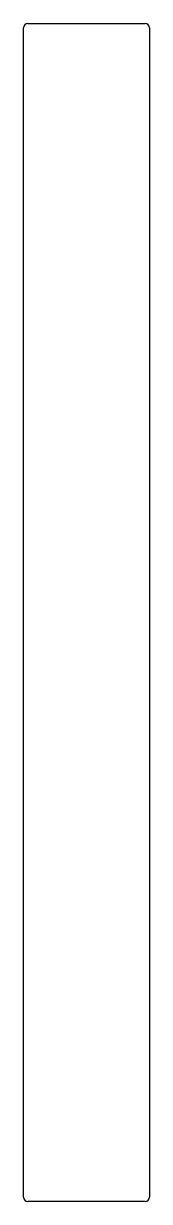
# Model space of a CAD drawing. Header units: millimetres. Extents: x -7 to 7, y -68 to 68.
import ezdxf

# ---------------------------------------------------------------- set-up
doc = ezdxf.new("R2010")
doc.units = ezdxf.units.MM
doc.layers.add('Sketch012', color=7, linetype='CONTINUOUS')

msp = doc.modelspace()

# ---------------------------------------------------------------- linework, layer by layer
at = {"layer": 'Sketch012'}
for p, q in [((-6.7, 67.5), (6.7, 67.5)), ((-7.2, -67), (-7.2, 67)), ((7.2, 67), (7.2, -67)), ((6.7, -67.5), (-6.7, -67.5))]:
    msp.add_line(p, q, dxfattribs=at)
for centre, start, end in [((-6.7, 67), 90, 180), ((6.7, 67), 0, 90), ((-6.7, -67), -180, -90), ((6.7, -67), -90, 0)]:
    msp.add_arc(centre, 0.5, start, end, dxfattribs=at)

doc.saveas('drawing.dxf')
